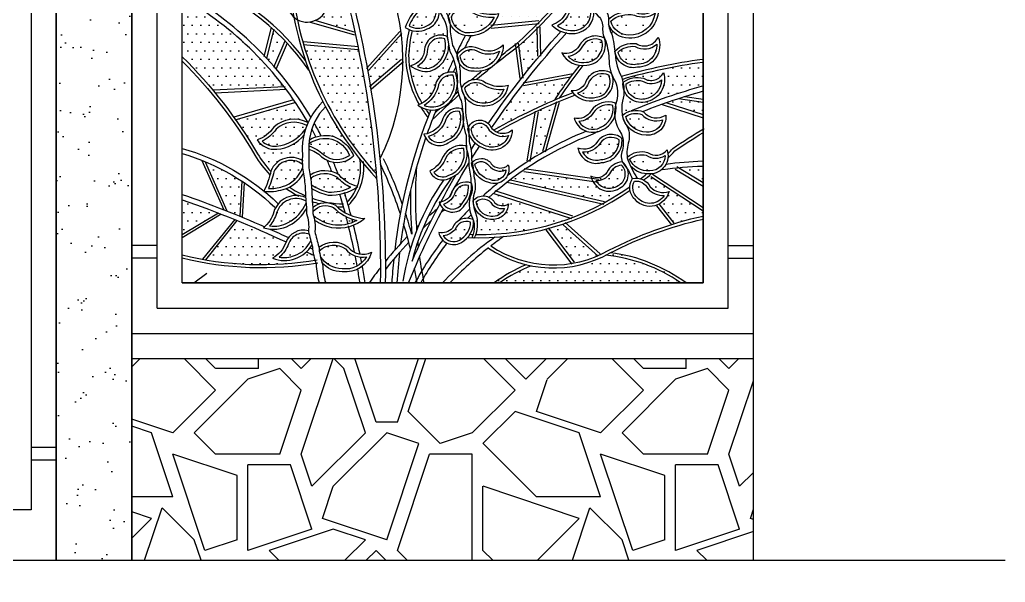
# Model space of a CAD drawing. Extents: x -6708 to 51378, y -17661 to 34250.
# Drawn here: x 31771 to 33726, y -17661 to -16546 of the extents above; entities that cross this region are included whole.
import ezdxf

# ---------------------------------------------------------------- set-up
doc = ezdxf.new("R2010")
doc.units = 0
doc.header["$LTSCALE"] = 5
doc.header["$MEASUREMENT"] = 0
doc.linetypes.add('HIDDEN', pattern=[0.375, 0.25, -0.125])
doc.layers.get('0').update_dxf_attribs({"linetype": 'CONTINUOUS'})
for name, color, linetype in [('0-BCA', 33, 'CONTINUOUS'), ('0-HATCH', 8, 'CONTINUOUS'), ('1', 1, 'CONTINUOUS'), ('4', 1, 'CONTINUOUS'), ('5', 5, 'CONTINUOUS'), ('GRILLES', 1, 'CONTINUOUS'), ('LEAF', 2, 'CONTINUOUS'), ('MET', 2, 'CONTINUOUS')]:
    doc.layers.add(name, color=color, linetype=linetype)
pattern_1 = [(0, (0, -13080.158), (8.4375, 16.875), [0, -16.875])]

msp = doc.modelspace()

# ---------------------------------------------------------------- hatches: boundary and pattern name
at = {"layer": '0-HATCH'}
h = msp.add_hatch(dxfattribs=at)
h.set_pattern_fill('AR-SAND', color=2, scale=50, style=0)
h.set_pattern_definition([(142.5, (59217.37, -13080.16), (3.14967, 96.34119), [0, -76, 0, -85, 0, -81.25]), (172.5, (59217.37, -13080.16), (-88.48884, 141.1073), [0, -41, 0, -68.5, 0, -26.25]), (212.5, (59278.87, -13080.16), (-155.7071, 0.28295), [0, -25, 0, -90, 0, -117.5]), (222.5, (59278.87, -13080.16), (-150.3063, 43.8838), [0, -12.5, 0, -59, 0, -67.5])])
h.paths.add_polyline_path([(31941.4, -17661.2), (31843.4, -17617.6), (31843.4, -15517.6), (31918.4, -15462.1), (31993.4, -15517.6), (31993.4, -17617.6), (31843.4, -17617.6)])
h = msp.add_hatch(dxfattribs=at)
h.set_pattern_fill('GRAVEL', color=256, scale=600, angle=45, style=0)
h.set_pattern_definition([(45, (84.85, -12995.3), (6e-14, 848.528), [180, -420]), (45, (297, -12698.3), (6e-14, 848.528), [150, -450]), (45, (254.56, -12698.3), (6e-14, 848.528), [120, -480]), (45, (21.2, -12719.53), (6e-14, 848.528), [90, -90, 120, -300]), (45, (3e-14, -12698.3), (6e-14, 848.528), [120, -30, 150, -300]), (45, (-275.8, -12804.4), (6e-14, 848.528), [150, -450]), (45, (106.07, -12380.1), (6e-14, 848.528), [150, -450]), (135, (-84.85, -12995.3), (-848.528, 1e-13), [90, -510]), (135, (-339.4, -12613.47), (-848.528, 1e-13), [60, -540]), (135, (84.85, -12995.3), (-848.528, 1e-13), [90, -510]), (135, (-254.56, -12571.04), (-848.528, 1e-13), [30, -570]), (135, (-63.64, -12719.53), (-848.528, 1e-13), [90, -510]), (135, (127.3, -12825.6), (-848.528, 1e-13), [150, -450]), (135, (-127.3, -12486.2), (-848.528, 1e-13), [90, -510]), (135, (84.85, -12613.47), (-848.528, 1e-13), [120, -480]), (135, (106.07, -12592.25), (-848.528, 1e-13), [120, -480]), (135, (339.4, -12740.75), (-848.528, 1e-13), [60, -540]), (135, (339.4, -12613.47), (-848.528, 1e-13), [150, -450]), (90, (7e-15, -12995.3), (-424.264, 424.264), [254.558, -593.97]), (90, (21.2, -12931.67), (-424.264, 424.264), [127.279, -721.249]), (90, (-21.2, -12507.4), (-424.264, 424.264), [169.706, -678.823]), (90, (-42.43, -12486.2), (-424.264, 424.264), [127.279, -721.249]), (180, (-148.5, -12677.1), (-424.264, -424.264), [42.427, -806.102]), (180, (7e-15, -12995.3), (-424.264, -424.264), [84.853, -763.676]), (180, (3e-14, -12740.75), (-424.264, -424.264), [84.853, -763.676]), (180, (6e-14, -12528.6), (-424.264, -424.264), [84.853, -763.676]), (180, (42.43, -12316.5), (-424.264, -424.264), [127.279, -721.249]), (180, (63.64, -12337.7), (-424.264, -424.264), [84.853, -763.676]), (180, (6e-14, -12316.5), (-424.264, -424.264), [84.853, -763.676]), (180, (254.56, -12825.6), (-424.264, -424.264), [127.279, -721.249]), (71.56505, (127.28, -12443.76), (424.264, 424.264), [67.08, -1274.561]), (71.56505, (127.28, -12655.9), (424.264, 424.264), [67.08, -1274.561]), (71.56505, (-148.5, -12677.1), (424.264, 424.264), [134.16, -1207.481]), (71.56505, (-233.35, -12549.83), (424.264, 424.264), [134.16, -1207.481]), (71.56505, (-127.28, -12655.9), (424.264, 424.264), [134.16, -1207.481]), (71.56505, (42.43, -12316.48), (424.264, 424.264), [134.16, -1207.481]), (71.56505, (-148.5, -12931.67), (424.264, 424.264), [201.246, -1140.395]), (71.56505, (-169.7, -12910.45), (424.264, 424.264), [201.246, -1140.395]), (71.56505, (-339.4, -12740.75), (424.264, 424.264), [201.246, -1140.395]), (108.43495, (-106.07, -12549.83), (-424.264, 424.264), [67.08, -1274.561]), (108.43495, (106.07, -12380.12), (-424.264, 424.264), [67.08, -805.001, 134.16, -335.4]), (108.43495, (106.07, -12464.98), (-424.264, 424.264), [134.16, -1207.481]), (108.43495, (-190.92, -12677.1), (-424.264, 424.264), [134.16, -1207.481]), (108.43495, (-212.13, -12698.32), (-424.264, 424.264), [134.16, -1207.481]), (108.43495, (-106.07, -12507.4), (-424.264, 424.264), [201.246, -1140.395]), (161.56505, (-106.07, -12719.53), (-424.264, 424.264), [67.08, -1274.561]), (161.56505, (212.13, -12486.2), (-424.264, 424.264), [67.08, -1274.561]), (161.56505, (254.56, -12698.32), (-424.264, 424.264), [134.16, -1207.481]), (161.56505, (212.13, -12698.32), (-424.264, 424.264), [134.16, -1207.481]), (161.56505, (-42.43, -12358.9), (-424.264, 424.264), [134.16, -1207.481]), (161.56505, (-169.7, -12910.45), (-424.264, 424.264), [134.16, -1207.481]), (161.56505, (212.13, -12868.03), (-424.264, 424.264), [201.246, -1140.395]), (198.43495, (106.07, -12464.98), (-424.264, -424.264), [134.16, -1207.481]), (198.43495, (148.5, -12464.98), (-424.264, -424.264), [134.16, -1207.481]), (198.43495, (42.43, -12995.3), (-424.264, -424.264), [67.08, -1274.561]), (198.43495, (3e-14, -12698.32), (-424.264, -424.264), [67.08, -1274.561]), (198.43495, (-42.43, -12486.2), (-424.264, -424.264), [67.08, -1274.561])])
h.paths.add_polyline_path([(33226.5, -17217.6), (31993.4, -17217.6), (31993.4, -17617.6), (33226.5, -17617.6)])
at = {"layer": 'LEAF'}
h = msp.add_hatch(dxfattribs=at)
h.set_pattern_fill('DOTS', color=2, scale=270, style=0)
h.set_pattern_definition(pattern_1)
edge = h.paths.add_edge_path()
edge.add_arc((32657.6, -16969.9), 24.5, 71.5768, 160.3033)
edge.add_arc((32607.9, -16939.9), 34.4, 275.7529, 320.8708, ccw=False)
edge.add_arc((32631.8, -16961.3), 24.2, 212.2523, 298.1657)
edge.add_arc((32623.5, -16945.6), 41.9, 298.0731, 358.5435)
edge = h.paths.add_edge_path()
edge.add_arc((32690.4, -16920.7), 19.8, 26.1456, 133.9812, ccw=False)
edge.add_arc((32728.4, -16891.3), 29, 225.6729, 278.075)
edge.add_arc((32709, -16910.4), 25.4, 261.6893, 337.9388, ccw=False)
edge.add_arc((32708.8, -16903.4), 32.3, 185.3549, 263.8417, ccw=False)
edge = h.paths.add_edge_path()
edge.add_arc((32686.4, -16845.2), 18.5, 34.7628, 132.7768, ccw=False)
edge.add_arc((32724.3, -16816.7), 29, 218.2828, 292.3511)
edge.add_arc((32712.6, -16841.8), 22.8, 245.8707, 355.6218, ccw=False)
edge.add_arc((32711.9, -16825), 38.6, 189.9909, 257.211, ccw=False)
edge = h.paths.add_edge_path()
edge.add_arc((32656.3, -16897.1), 23.6, 77.867, 156.4098)
edge.add_arc((32599.8, -16877.5), 36.3, 289.1803, 343.7899, ccw=False)
edge.add_arc((32629.6, -16899.6), 21.6, 214.3541, 330.787)
edge.add_arc((32609.8, -16876), 51.5, 318.5729, 362.2749)
edge = h.paths.add_edge_path()
edge.add_arc((32648.2, -16837.2), 36.5, 84.292, 151.3415)
edge.add_arc((32560.2, -16797.5), 60.2, 302.3873, 338.3712, ccw=False)
edge.add_arc((32610.2, -16835.2), 22.1, 216.6058, 298.1262)
edge.add_arc((32606.7, -16810.6), 46.2, 287.5358, 372.1232)
edge = h.paths.add_edge_path()
edge.add_arc((32683.4, -16768.9), 18.2, 31.6944, 158.7938, ccw=False)
edge.add_arc((32729.3, -16741.8), 35.1, 209.9539, 288.287)
edge.add_arc((32708.3, -16764.7), 33.6, 243.2441, 342.116, ccw=False)
edge.add_arc((32706.4, -16756.5), 40.4, 188.1268, 250.9374, ccw=False)
edge = h.paths.add_edge_path()
edge.add_arc((32639.4, -16751.5), 24.5, 80.198, 160.4093)
edge.add_arc((32568.8, -16729.2), 49.6, 284.6699, 343.5005, ccw=False)
edge.add_arc((32603.4, -16762.9), 26.3, 212.9125, 304.51)
edge.add_arc((32600.4, -16742.4), 45.7, 292.9115, 379.2699)
edge = h.paths.add_edge_path()
edge.add_arc((32675.8, -16695.8), 26.1, 50.9417, 146.4228, ccw=False)
edge.add_arc((32723.8, -16617.8), 65.8, 241.3063, 276.7007)
edge.add_arc((32691.4, -16668.4), 42.8, 254.3449, 339.8674, ccw=False)
edge.add_arc((32688.4, -16675.9), 34.8, 189.0064, 255.7128, ccw=False)
edge = h.paths.add_edge_path()
edge.add_arc((32626.8, -16681.3), 25.9, 81.1666, 174.8095)
edge.add_arc((32539.2, -16660.7), 64.5, 302.039, 343.5829, ccw=False)
edge.add_arc((32588.7, -16679.9), 38.7, 246.6656, 293.4272)
edge.add_arc((32584.5, -16670.7), 48.7, 293.6978, 378.0338)
edge = h.paths.add_edge_path()
edge.add_arc((32666.4, -16629.9), 25.2, 63.4248, 148.4833, ccw=False)
edge.add_arc((32701, -16565.8), 47.6, 240.683, 296.8199)
edge.add_arc((32678.1, -16596.1), 46, 262.8804, 344.6489, ccw=False)
edge.add_arc((32670.8, -16615.7), 26, 182.014, 273.4981, ccw=False)
edge = h.paths.add_edge_path()
edge.add_arc((32605.8, -16608.2), 26.3, 71.4014, 171.2686)
edge.add_arc((32540.2, -16603.6), 39.6, 299.7351, 359.1111, ccw=False)
edge.add_arc((32579, -16595.3), 46.8, 245.8155, 275.6657)
edge.add_arc((32567.9, -16596.5), 48.1, 289.1317, 375.8481)
edge = h.paths.add_edge_path()
edge.add_arc((32588, -16568.7), 48.3, 80.7215, 120.5242)
edge.add_arc((32625.9, -16590), 88.6, 134.7962, 158.931)
edge.add_arc((32560.4, -16524.5), 37.8, 242.9832, 296.3684)
edge.add_arc((32566.7, -16529.8), 30.3, 290.0811, 376.8318)
edge = h.paths.add_edge_path()
edge.add_arc((32651.3, -16549.9), 26.1, 43.1749, 157.2066, ccw=False)
edge.add_arc((32706.6, -16460.8), 79.9, 243.0519, 273.8288)
edge.add_arc((32663, -16517.8), 54, 261.6878, 335.0862, ccw=False)
edge.add_arc((32664.1, -16535.2), 37.1, 187.1713, 256.0957, ccw=False)
edge = h.paths.add_edge_path()
edge.add_arc((32631.2, -16475.1), 28.4, 53.8953, 190.5436, ccw=False)
edge.add_arc((32697.7, -16374), 92.7, 237.5778, 260.5634)
edge.add_arc((32615.6, -16394.4), 97.5, 276.0003, 313.2797, ccw=False)
edge.add_arc((32627.4, -16459.9), 31.6, 220.3688, 267.0518, ccw=False)
h = msp.add_hatch(dxfattribs=at)
h.set_pattern_fill('DOTS', color=2, scale=270, style=0)
h.set_pattern_definition(pattern_1)
edge = h.paths.add_edge_path()
edge.add_arc((32969.2, -16865), 31.5, 98.635, 153.9482)
edge.add_arc((32916, -16835.3), 29.5, 266.2272, 327.5952, ccw=False)
edge.add_arc((32940.6, -16848.6), 31.1, 211.3183, 303.733)
edge.add_arc((32947.5, -16851.9), 24.8, 294.6098, 406.9385)
edge = h.paths.add_edge_path()
edge.add_arc((32993.1, -16891.9), 26.4, 26.612, 96.2999, ccw=False)
edge.add_arc((33047.1, -16854.2), 39.9, 220.3642, 273.1283)
edge.add_arc((33021.1, -16876.7), 33.1, 221.7183, 328.332, ccw=False)
edge.add_arc((33014.6, -16878.1), 27.4, 152.8716, 228.627, ccw=False)
edge = h.paths.add_edge_path()
edge.add_arc((32944.1, -16805.7), 26.8, 54.1995, 145.4013)
edge.add_arc((32890.4, -16771.4), 37, 265.6524, 328.9847, ccw=False)
edge.add_arc((32914.8, -16793.1), 31.2, 209.1727, 287.0363)
edge.add_arc((32922.7, -16785.8), 37.2, 272.0389, 362.8121)
edge = h.paths.add_edge_path()
edge.add_arc((32938, -16749), 34.7, 73.8645, 146.2377)
edge.add_arc((32878.3, -16711.5), 35.9, 273.1097, 329.5246, ccw=False)
edge.add_arc((32907.9, -16730.4), 32.4, 211.515, 296.9073)
edge.add_arc((32907.6, -16721.7), 40.5, 291.6434, 368.5381)
edge = h.paths.add_edge_path()
edge.add_arc((32993.6, -16768.6), 37.3, 71.9789, 123.4165, ccw=False)
edge.add_arc((33034.1, -16707.7), 38.5, 221.42, 288.4408)
edge.add_arc((33017.2, -16738.9), 29.6, 263.7253, 349.548, ccw=False)
edge.add_arc((33013.6, -16726.3), 42, 195.5363, 270.5156, ccw=False)
edge = h.paths.add_edge_path()
edge.add_arc((32996.9, -16709), 42.9, 77.426, 122.7486, ccw=False)
edge.add_arc((33023.5, -16639.4), 32.6, 237.9256, 309.0668)
edge.add_arc((33005.3, -16664.5), 38.8, 277.7065, 359.5784, ccw=False)
edge.add_arc((33004.3, -16672.9), 30.6, 179.931, 281.6582, ccw=False)
edge = h.paths.add_edge_path()
edge.add_arc((32926.6, -16682.4), 29.8, 63.6275, 149.3773)
edge.add_arc((32867.9, -16658.3), 34.2, 286.5299, 344.9013, ccw=False)
edge.add_arc((32904.2, -16658.1), 42.4, 231.1532, 283.6189)
edge.add_arc((32910.4, -16667.7), 31.8, 276.8291, 382.2533)
edge = h.paths.add_edge_path()
edge.add_arc((32986.7, -16639.8), 41.5, 82.7355, 133.8052, ccw=False)
edge.add_arc((33010.1, -16567.6), 35.9, 239.6463, 312.9975)
edge.add_arc((32997.1, -16596.3), 37.5, -91.8563, 3.6227, ccw=False)
edge.add_arc((32988.4, -16603.6), 31.1, 191.5359, 283.9449, ccw=False)
edge = h.paths.add_edge_path()
edge.add_arc((32913.2, -16614.7), 31, 65.9868, 151.5726)
edge.add_arc((32854.4, -16582.6), 36, 276.7487, 331.0794, ccw=False)
edge.add_arc((32888.3, -16588.6), 41.9, 225.0754, 279.4395)
edge.add_arc((32891.6, -16594.9), 35.3, 275.7386, 373.9658)
edge = h.paths.add_edge_path()
edge.add_arc((32978.7, -16588.9), 53.8, 77.6054, 131.2856, ccw=False)
edge.add_arc((33007.5, -16497.3), 42.7, 246.2475, 303.898)
edge.add_arc((32981.6, -16525.8), 50.2, 267.4018, 352.0913, ccw=False)
edge.add_arc((32979, -16539), 36.9, 194.8205, 270.5657, ccw=False)
edge = h.paths.add_edge_path()
edge.add_arc((32886.1, -16545.7), 28.6, 54.5066, 157.6015)
edge.add_arc((32812.2, -16511.4), 53, 298.7529, 333.8366, ccw=False)
edge.add_arc((32866.8, -16515.4), 51.5, 235.5697, 276.1997)
edge.add_arc((32868.7, -16531.6), 35.3, 275.9943, 375.0056)
edge = h.paths.add_edge_path()
edge.add_arc((32942.8, -16485.5), 31.8, 73.0577, 163.8271, ccw=False)
edge.add_arc((32967.3, -16399.5), 57.6, 254.6195, 294.4263)
edge.add_arc((32944.4, -16452.5), 46.7, -90.0504, 0.5992, ccw=False)
edge.add_arc((32946.8, -16461.4), 37.9, 203.833, 266.3218, ccw=False)
edge = h.paths.add_edge_path()
edge.add_arc((33004.5, -16849.7), 36.5, 75.1151, 131.9317, ccw=False)
edge.add_arc((33033, -16786.6), 33.7, 235.5625, 302.4143)
edge.add_arc((33020.8, -16815.1), 30.3, -89.7318, 0.1982, ccw=False)
edge.add_arc((33018.5, -16802.3), 43.2, 207.6486, 273.133, ccw=False)
h = msp.add_hatch(dxfattribs=at)
h.set_pattern_fill('DOTS', color=2, scale=270, style=0)
h.set_pattern_definition(pattern_1)
h.paths.add_polyline_path([(32337.6, -16763.3, -0.015951), (32340.5, -16755.2, 0.314344), (32279.6, -16762.6, -0.131146), (32251.9, -16786.5, 0.223388), (32280.5, -16796.3, 0.213147)])
h.paths.add_polyline_path([(32373.8, -16812.8, 0.347577), (32424.9, -16814.6, 0.222597), (32389.9, -16782.2, 0.206856), (32344.6, -16791.2, 0.009459), (32344.3, -16795.8, -0.11711)])
h = msp.add_hatch(dxfattribs=at)
h.set_pattern_fill('DOTS', color=2, scale=270, style=0)
h.set_pattern_definition(pattern_1)
h.paths.add_polyline_path([(32331.8, -16839.4, 0.000117), (32331.8, -16839.2, -0.003517), (32331.6, -16832.2, 0.489687), (32275.2, -16847, -0.048306), (32264.2, -16880.5, 0.074583), (32292.2, -16876.4, 0.23813)])
h.paths.add_polyline_path([(32347.9, -16860.6, -0.004907), (32349.3, -16870.8, -0.000458), (32349.4, -16872.3, 0.101386), (32383.6, -16887.3, 0.129701), (32427.7, -16877.9, -0.109915), (32401.2, -16858.6, 0.323746)])
h.paths.add_polyline_path([(32339.1, -16909.4, 0.01156), (32338.4, -16905.5, 0.000146), (32338.4, -16905, 0.472912), (32280.6, -16928.5, -0.105823), (32266.7, -16954.6, 0.145286), (32303.6, -16948, 0.159444)])
h.paths.add_polyline_path([(32391.2, -16952.5, 0.164545), (32439.7, -16943.5, -0.142619), (32393.5, -16918.1, 0.348834), (32352.7, -16925.7, -0.012315), (32352.4, -16930, -0.014463), (32353.8, -16934.4, 0.111348)])
h.paths.add_polyline_path([(32348.2, -16983.3, -0.00325), (32344.9, -16970.7, 0.420078), (32304.2, -16990.2, -0.122003), (32285.9, -17016.3, 0.14191), (32315.8, -17013.4, 0.223667)])
h.paths.add_polyline_path([(32410.8, -17039.3, 0.31487), (32458.7, -17016, -0.271394), (32417.4, -17000.2, 0.367571), (32365.2, -17004.2, 0.021902), (32367.4, -17015.4, 0.248649)])
at = {"layer": 'MET'}
h = msp.add_hatch(dxfattribs=at)
h.set_pattern_fill('DOTS', color=1, scale=270, style=0)
h.set_pattern_definition(pattern_1)
h.paths.add_polyline_path([(32804.2, -16547.7, 0.015604), (32844.7, -16503.5), (32691.4, -16532, 0.000296), (32690.8, -16533.1, 0.102783), (32720.9, -16533.4, -0.111165), (32708.6, -16556.7)])
h.paths.add_polyline_path([(32811.4, -16371.3, 0.010349), (32784, -16402.4), (32924.5, -16396.3, 0.010066), (32944.8, -16363.3)])
h.paths.add_polyline_path([(32974.3, -16309, 0.031871), (33022.2, -16196.5, 0.053262), (32854.2, -16327.3)])
h = msp.add_hatch(dxfattribs=at)
h.set_pattern_fill('DOTS', color=1, scale=270, style=0)
h.set_pattern_definition(pattern_1)
h.paths.add_polyline_path([(32619.7, -16650.2, -0.001097), (32621.8, -16645.9, -0.005939), (32631.5, -16624.1, 0.044288), (32624.2, -16608.8, -0.003625), (32622, -16596.3, -0.324126), (32584.9, -16647.8, -0.198244), (32546.2, -16636.7, 0.361189), (32573.8, -16603.8, -0.501947), (32619.2, -16578.9, -0.000323), (32619, -16577.7, 0.156949), (32610.7, -16542.1, -0.101274), (32600.8, -16514.1, -0.03088), (32588.5, -16487, 0.039107), (32582.4, -16481, 0.036089), (32563.4, -16520.3, -0.176208), (32600.3, -16515.8, -0.424854), (32579.5, -16563.8, -0.17978), (32549.2, -16566.8, 0.041284), (32542.5, -16616.2, 0.127883), (32568.8, -16711.2, 0.188197), (32595.1, -16677.8, -0.318704)])
h = msp.add_hatch(dxfattribs=at)
h.set_pattern_fill('DOTS', color=1, scale=270, style=0)
h.set_pattern_definition(pattern_1)
h.paths.add_polyline_path([(32473, -16845.1), (32478.2, -16850.7, 0.028069), (32443.1, -16605.3), (32334.3, -16595.6, 0.111187)])
h.paths.add_polyline_path([(32398.4, -16529.7, -0.092086), (32391.3, -16521), (32380, -16517.3, -0.259894), (32362.1, -16544.1, -0.038094), (32356.9, -16547), (32435.8, -16570.2, 0.003299), (32429.4, -16541.7, -0.236624)])
h.paths.add_polyline_path([(32340.3, -16511.2, -0.060634), (32346.3, -16506.1), (32313.2, -16495.3, 0.008253), (32316.3, -16516.5, 0.187076)])
h = msp.add_hatch(dxfattribs=at)
h.set_pattern_fill('DOTS', color=1, scale=270, style=0)
h.set_pattern_definition(pattern_1)
h.paths.add_polyline_path([(32295.3, -16678.4, 0.099038), (32093.4, -16501.5), (32093.4, -16618.9, -0.023587), (32154, -16685.1)])
h.paths.add_polyline_path([(32334.5, -16774.5, -0.201809), (32281.1, -16802.3, -0.279095), (32242.1, -16784, 0.164509), (32275, -16758.6, -0.315427), (32342.9, -16749.6, -0.00052), (32343, -16749.4, 0.017344), (32317.6, -16709.3), (32199.1, -16743.7, -0.021153), (32242.9, -16811.3, 0.054369), (32269.1, -16846.4, 0.001844), (32269.4, -16845.2, -0.461655), (32331.6, -16824.9, -0.007468), (32331.8, -16810.2, -0.058651), (32333.1, -16781.3, -0.012704)])
h = msp.add_hatch(dxfattribs=at)
h.set_pattern_fill('DOTS', color=1, scale=270, style=0)
h.set_pattern_definition(pattern_1)
h.paths.add_polyline_path([(32297.3, -16587.4, 0.016289), (32274.9, -16565.5), (32260.7, -16621.9, -0.007974), (32275.5, -16638.4)])
h.paths.add_polyline_path([(32445.9, -16822.4, -0.047669), (32377.5, -16718, 0.085747), (32355.1, -16750.4, -0.010283), (32368.8, -16775.5, -0.088971), (32391.4, -16776.4, -0.090608), (32412.1, -16787.4, -0.140702), (32433.2, -16815.5, -0.233474), (32393.3, -16828, -0.009509), (32403, -16852.6, -0.012903), (32405.2, -16854.1, 0.152599), (32440.5, -16876, 0.136221)])
h.paths.add_polyline_path([(32439.7, -16878, -0.071251), (32415.4, -16889.3, -0.003893), (32420.9, -16907.4, 0.087448)])
h = msp.add_hatch(dxfattribs=at)
h.set_pattern_fill('DOTS', color=1, scale=270, style=0)
h.set_pattern_definition(pattern_1)
h.paths.add_polyline_path([(32797.8, -16562.7, -0.013011), (32761.2, -16597.2), (32769, -16658.2, -0.007038), (32799, -16621.3)])
h = msp.add_hatch(dxfattribs=at)
h.set_pattern_fill('DOTS', color=1, scale=270, style=0)
h.set_pattern_definition(pattern_1)
h.paths.add_polyline_path([(32520.4, -16630.7, 0.026131), (32518.4, -16584.9), (32461.5, -16648.1, -0.003305), (32466.4, -16677)])
h = msp.add_hatch(dxfattribs=at)
h.set_pattern_fill('DOTS', color=1, scale=270, style=0)
h.set_pattern_definition(pattern_1)
h.paths.add_polyline_path([(33126.5, -16676.9), (33126.5, -16630.2, 0.036796), (32966.4, -16663.8, -0.018323), (32967.8, -16669.6, -0.223258), (33008.6, -16661.5, 0.465813), (33047.8, -16650.3, -0.46848), (33011.5, -16708.8, -0.379018), (32969.5, -16684.4, -0.069145), (32967, -16706.9, 0.115857), (32966.4, -16735, -0.112564), (32983.6, -16726.5, -0.030031)])
h = msp.add_hatch(dxfattribs=at)
h.set_pattern_fill('DOTS', color=1, scale=270, style=0)
h.set_pattern_definition(pattern_1)
h.paths.add_polyline_path([(32767.2, -16676.9, 0.015305), (32706.8, -16760.2, 0.055966), (32711.5, -16764.7, -0.029175), (32831.6, -16705.2, -0.016007), (32863.5, -16659)])
h = msp.add_hatch(dxfattribs=at)
h.set_pattern_fill('DOTS', color=1, scale=270, style=0)
h.set_pattern_definition(pattern_1)
h.paths.add_polyline_path([(32710.5, -16890.4, 0.00422), (32702.2, -16897.7, -0.150316), (32713, -16908.3, 0.331441), (32740.3, -16910.9, -0.451642), (32704.6, -16941.5, -0.237215), (32675.7, -16922.7, 0.001037), (32673.8, -16924.7, -0.168607), (32675.5, -16971.4, 0.093072), (32862.6, -16939.4)])
h.paths.add_polyline_path([(32767.8, -16846, 0.010986), (32744.4, -16863), (32934.1, -16906.5, 0.027093), (32981.2, -16876.8, -0.125067), (32985.9, -16861.2, 0.056122), (32976.7, -16842.2, -0.378279), (32960.8, -16879.7, -0.436418), (32908, -16866.4)])
h.paths.add_polyline_path([(33077.9, -16702.2, 0.005089), (33054.5, -16710.1), (33126.5, -16733.5), (33126.5, -16709.7)])
h = msp.add_hatch(dxfattribs=at)
h.set_pattern_fill('DOTS', color=1, scale=270, style=0)
h.set_pattern_definition(pattern_1)
h.paths.add_polyline_path([(32783.4, -16823.7, -0.010585), (32807.6, -16809.1), (32835.6, -16710, 0.008608), (32799.6, -16726)])
h = msp.add_hatch(dxfattribs=at)
h.set_pattern_fill('DOTS', color=1, scale=270, style=0)
h.set_pattern_definition(pattern_1)
h.paths.add_polyline_path([(32212.3, -16866, 0.046925), (32138.7, -16827.1), (32181.9, -16924.8, -0.003181), (32208.1, -16935.4)])
h.paths.add_polyline_path([(32165, -16928.9, 0.00864), (32093.4, -16902.5), (32093.4, -16971.9)])
h.paths.add_polyline_path([(32298.6, -16988.2, -0.013264), (32299.3, -16986.3, 0.011996), (32202.2, -16943.8), (32139.5, -17021.6, 0.084112), (32356.6, -17022.4, -0.018968), (32354.1, -17012.8, 0.001777), (32340, -17005.8, -0.11308), (32317.9, -17019, -0.19603), (32272.6, -17018.5, 0.170741)])
h = msp.add_hatch(dxfattribs=at)
h.set_pattern_fill('DOTS', color=1, scale=270, style=0)
h.set_pattern_definition(pattern_1)
h.paths.add_polyline_path([(33077.5, -16839.6), (33126.5, -16869.3), (33126.5, -16836.3, 0.017976)])
h.paths.add_polyline_path([(33019.5, -16854.8, -0.006614), (33008.8, -16863.6, -0.144518), (33021.7, -16876.7, 0.311183), (33059.1, -16885.9, -0.21329), (33039.6, -16911.1), (33070, -16949.8, -0.018358), (33126.5, -16934.8), (33126.5, -16925.4)])
h.paths.add_polyline_path([(32847.8, -16951, -0.014857), (32817.9, -16960), (32871.8, -17027.7, 0.053776), (32917.4, -17013.7)])
h = msp.add_hatch(dxfattribs=at)
h.set_pattern_fill('DOTS', color=1, scale=270, style=0)
h.set_pattern_definition(pattern_1)
h.paths.add_polyline_path([(33092.8, -17067.6, 0.127841), (32942.9, -17007.6, 0.000245), (32942.3, -17008, -0.191306), (32775.3, -17031.3, 0.056926), (32712.2, -17067.6)])

# ---------------------------------------------------------------- linework, layer by layer
at = {"color": 3}
for p, q in [((32043.4, -16993.2, 0), (31993.4, -16993.2, 0)), ((33176.5, -16993.2, 0), (33226.5, -16993.2, 0)), ((32043.4, -17018.2, 0), (31993.4, -17018.2, 0)), ((33176.5, -17018.2, 0), (33226.5, -17018.2, 0)), ((31793.4, -17393.2, 0), (31843.4, -17393.2, 0)), ((31793.4, -17418.2, 0), (31843.4, -17418.2, 0))]:
    msp.add_line(p, q, dxfattribs=at)
at = {"layer": '0-BCA', "color": 5}
for p, q in [((33226.5, -17617.6), (33226.5, -13791.3)), ((31993.4, -17167.6), (33226.5, -17167.6)), ((26053.9, -17617.6), (33226.5, -17617.6))]:
    msp.add_line(p, q, dxfattribs=at)
at = {"layer": '0-BCA', "color": 3}
for p, q in [((31793.4, -15517.6, 0), (31793.4, -17517.6, 0)), ((32043.4, -17117.6, 0), (32043.4, -15517.6, 0)), ((33176.5, -17117.6), (33176.5, -15517.6)), ((31793.4, -15567.6, 0), (31793.4, -17467.6, 0)), ((32093.4, -17067.6), (32093.4, -15567.6, 0)), ((33126.5, -17067.6), (33126.5, -15567.6)), ((33126.5, -16546.6), (33126.5, -16988.3)), ((33126.5, -17019.9), (33126.5, -17067.6)), ((33126.5, -17067.6), (32093.4, -17067.6)), ((32093.4, -17067.6), (33126.5, -17067.6)), ((32043.4, -17117.6), (33176.5, -17117.6)), ((31993.4, -17217.6), (33226.5, -17217.6)), ((31793.4, -17517.6), (31383.7, -17517.6))]:
    msp.add_line(p, q, dxfattribs=at)
at = {"layer": '0-BCA'}
for p, q in [((31843.4, -15517.6, 0), (31843.4, -17617.6, 0)), ((31993.4, -17617.6, 0), (31993.4, -15517.6, 0))]:
    msp.add_line(p, q, dxfattribs=at)
at = {"layer": '0-BCA', "elevation": 0}
msp.add_lwpolyline([(31843.4, -17617.6), (31843.4, -15517.6), (31918.4, -15462.1), (31993.4, -15517.6), (31993.4, -17617.6)], dxfattribs=at)
at = {"layer": '1'}
for p, q in [((32435.7, -16576.4, 0), (32346.1, -16550.1, 0)), ((32437.4, -16570.7, 0), (32356.9, -16547, 0)), ((32800.7, -16548, 0), (32705.3, -16557, 0)), ((32801.3, -16554, 0), (32705.9, -16563, 0)), ((32269.9, -16561, 0), (32255.3, -16618.6, 0)), ((32275.3, -16564, 0), (32260.7, -16621.9, 0)), ((32458.6, -16642.4, 0), (32524.8, -16569, 0)), ((32463, -16646.4, 0), (32529.2, -16573, 0)), ((32798.9, -16617.8, 0), (32797.7, -16559.8, 0)), ((32804.9, -16617.7, 0), (32803.7, -16559.7, 0)), ((32274.9, -16639.7, 0), (32297.3, -16587.4, 0)), ((32279.9, -16643.4, 0), (32302.3, -16591.1, 0)), ((32442.3, -16605.2, 0), (32333.1, -16595.5, 0)), ((32442.8, -16599.2, 0), (32333.7, -16589.5, 0)), ((32763.5, -16661.9, 0), (32754.6, -16592.8, 0)), ((32769.4, -16661.2, 0), (32760.6, -16592, 0)), ((32465.1, -16678.2, 0), (32528.4, -16623.8, 0)), ((32469, -16682.8, 0), (32532.3, -16628.3, 0)), ((32297.4, -16678.3, 0), (32154, -16685.1, 0)), ((32299.7, -16684.2, 0), (32158.8, -16690.9, 0)), ((32196.4, -16738.2, 0), (32315, -16703.8, 0)), ((32198.1, -16744, 0), (32316.7, -16709.5, 0)), ((32808.5, -16806.1, 0), (32836.3, -16707.7, 0)), ((32814.2, -16807.8, 0), (32842, -16709.3, 0)), ((32793.4, -16727, 0), (32777.1, -16825.4, 0)), ((32799.3, -16728, 0), (32783, -16826.4, 0)), ((32132, -16824.4), (32175.8, -16922.4)), ((32138.7, -16827.1), (32181.9, -16924.8)), ((32771.1, -16846.5, 0), (32918.8, -16868, 0)), ((32771.9, -16840.5, 0), (32919.6, -16862, 0)), ((32208.1, -16935.4, 0), (32212.3, -16866, 0)), ((32213, -16937.4), (32217.1, -16869.2, 0)), ((32866.2, -16940.6, 0), (32712.2, -16890.9, 0)), ((32868, -16934.9, 0), (32714.1, -16885.2, 0)), ((33069.3, -16948.9, 0), (33039.2, -16910.6, 0)), ((32165, -16928.9, 0), (32093.4, -16971.9, 0)), ((33064.5, -16952.6, 0), (33034.5, -16914.3, 0)), ((32170.9, -16931.2, 0), (32093.4, -16977.8, 0)), ((32197.4, -16941.8), (32133.7, -17020.7, 0)), ((32202, -16943.9, 0), (32139.2, -17022, 0)), ((32853.1, -16947.6, 0), (32922.4, -17010.1, 0)), ((32814.7, -16962, 0), (32866.1, -17030.2, 0)), ((32819.5, -16958.4, 0), (32870.9, -17026.6, 0)), ((32849.1, -16952.1, 0), (32918.4, -17014.6, 0))]:
    msp.add_line(p, q, dxfattribs=at)
at = {"layer": '1', "color": 1}
for p, q in [((32769.4, -16670.4, 0), (32868.8, -16651.9, 0)), ((32770.5, -16676.3, 0), (32863.5, -16659, 0)), ((33045.2, -16713.4, 0), (33126.5, -16739.8, 0)), ((33054.5, -16710.1, 0), (33126.5, -16733.5, 0)), ((33126.5, -16709.7, 0), (33077.9, -16702.2, 0)), ((33126.5, -16703.7, 0), (33090.4, -16698.2, 0)), ((33126.5, -16918.3, 0), (33026.4, -16852.2, 0)), ((33126.5, -16876.3, 0), (33071, -16842.7, 0)), ((33126.5, -16869.3, 0), (33074.2, -16837.6, 0)), ((32738.2, -16867.7, 0), (32929.4, -16911.6, 0)), ((32744.4, -16863, 0), (32930.8, -16905.8, 0)), ((33126.5, -16925.4, 0), (33023.1, -16857.2, 0))]:
    msp.add_line(p, q, dxfattribs=at)
at = {"layer": '1', "color": 1, "elevation": 0}
msp.add_lwpolyline([(32093.4, -15567.6), (33126.5, -15567.6), (33126.5, -17067.6), (32093.4, -17067.6)], close=True, dxfattribs=at)
for points in [[(32093.4, -15998.6, -0.179286), (32303.7, -16460.6, 0.165243), (32468.5, -16849.1)], [(32107.3, -16004.3, -0.174426), (32309.7, -16460.2, 0.165242), (32473, -16845.1)], [(32107.3, -16004.3, -0.1994), (32411.2, -16468.6, -0.068629), (32486.2, -17067.6)], [(32677.4, -16663.7, -0.016374), (32761.2, -16597.3, 0.13015), (33032.8, -16183.9)], [(32725.8, -16616.6, -0.006045), (32757.4, -16592.6, 0.127504), (33024, -16191.2, 0.127504)], [(32387.3, -16348.6, -0.039082), (32420.9, -16466.3, -0.068594), (32496.2, -17067.7)], [(32491.9, -16437.1, -0.009761), (32500, -16464, -0.208179), (32485.6, -16821.7)], [(32509.1, -16471.2, -0.168907), (32551.6, -16457.4, -0.249457), (32594.1, -16474.9, 0.03088), (32606.4, -16501.9, 0.100136), (32616.2, -16529.6, -0.158377), (32624.6, -16565.6, 0.008948), (32629.8, -16596.7, -0.100671), (32642.4, -16632.6, -0.062282), (32644.6, -16661.9, 0.120989), (32652, -16693.9, -0.052555), (32655.3, -16718.3, 0.089477), (32661.9, -16762.1, 0.022272), (32663.1, -16790.4, -0.097925), (32667.3, -16823.6, -0.050393), (32671.7, -16855.6, -0.112896), (32673.8, -16885.6, 0.1518), (32672.8, -16922.3, -0.192061), (32674.3, -16975.1, -16.256874)], [(32890.3, -16458.5, -0.186863), (32910.9, -16484.5, 0.1907), (32930.1, -16524.3, -0.252134), (32938.8, -16548.3, 0.139232), (32945.5, -16573.9, -0.045981), (32952.1, -16613.4, 0.111), (32965.3, -16660.3, -0.144561), (32967, -16706.9, 0.22353), (32976.7, -16758.3, -0.165363), (32978.1, -16790.3, 0.118044), (32977, -16823.7, 0.037668), (32995.5, -16859.6, 0.037668)], [(32513.1, -16482.6, -0.14309), (32554, -16468.6, -0.184664), (32588.5, -16487, 0.03088), (32600.8, -16514.1, 0.100136), (32610.6, -16541.8, -0.158377), (32619, -16577.7, 0.008948), (32624.2, -16608.8, -0.100671), (32636.8, -16644.8, -0.062282), (32639, -16674, 0.120989), (32646.4, -16706, -0.052555), (32649.7, -16730.5, 0.089477), (32656.3, -16774.2, 0.022272), (32657.5, -16802.5, -0.097925), (32661.7, -16835.7, -0.050393), (32666.1, -16867.7, -0.209993), (32665.8, -16893.5, 0.197948), (32667.2, -16934.4, -0.229576), (32668.6, -16976, -16.256874)], [(32878.5, -16472.4, -0.378866), (32899.1, -16498.5, 0.1907), (32918.4, -16538.2, -0.252134), (32927.1, -16562.2, 0.139232), (32933.8, -16587.9, -0.045981), (32940.3, -16627.3, 0.140758), (32952.7, -16668.5, -0.155026), (32955.4, -16705.5, 0.256829), (32965, -16772.3, -0.165363), (32966.4, -16804.2, 0.232015), (32967.8, -16830.2, -0.096099), (32985.9, -16861.2, -0.096099)], [(32378.5, -16504.2, 0.332028), (32340.3, -16511.2, -0.311183), (32301.8, -16510.6, 0.601436), (32362.1, -16544.1, 0.370087), (32378.5, -16504.2, 1.078008)], [(32343, -16749.4, 0.130713), (32093.4, -16501.5)], [(32902.9, -16515.5, 0.446759), (32854.3, -16532.3, -0.203971), (32826.3, -16556.2, 0.225979), (32873, -16572.6, 0.405502), (32909.8, -16528.5, 0.405502)], [(32939.1, -16544.2, -0.242831), (32992.2, -16530.7, 0.358992), (33037.3, -16518.7, -0.464995), (32979.2, -16582, -0.308457), (32939.1, -16555, -0.308457)], [(32543.5, -16564.9, 0.04199), (32536.5, -16616.1, 0.127799), (32563.4, -16713.9)], [(32549.2, -16566.8, 0.041284), (32542.5, -16616.2, 0.127883), (32568.8, -16711.2)], [(32654.6, -16577.2, 0.009651), (32637.2, -16612, 0.009651)], [(32665.6, -16577.7, 0.006661), (32653.5, -16601.4, 0.006661)], [(32700.5, -16751.7, -0.03452), (32844.8, -16568.5)], [(32706.8, -16760.2, -0.035921), (32856.2, -16570.9)], [(32093.4, -16618.9, -0.064232), (32242.9, -16811.3, 0.054369), (32269.1, -16846.4, 0.054369)], [(32093.4, -16627.4, -0.062647), (32237.7, -16814.3, 0.059051), (32267.4, -16853.3, 0.059051)], [(32631.5, -16624.1, 0.005939), (32621.8, -16645.9, 0.001097), (32619.7, -16650.2)], [(32703.2, -16634.6, -0.001399), (32710.3, -16628.8)], [(32635.8, -16638.9, 0.00294), (32631.1, -16649.6)], [(32666.7, -16665, -0.004235), (32687.9, -16647.1)], [(33127.3, -16676.9, 0.031562), (32983.6, -16726.5)], [(32589.3, -16744.2, -0.011043), (32641.9, -16694.8)], [(32634.2, -16693.6, -0.001243), (32640.3, -16688.2, -0.001243)], [(32647.3, -16681.9, -0.000136), (32648, -16681.3, -0.000136)], [(32649.4, -16688, -0.00001), (32649.4, -16688, -0.00001)], [(33126.7, -16687.4, 0.02634), (33007.4, -16727.6)], [(32372.2, -16707.8, 0.157299), (32333.1, -16781.3, 0.058651), (32331.8, -16810.2, 0.014697), (32331.8, -16839.2, -0.015354), (32336.6, -16870.8, -0.010415), (32338.4, -16905.5, -0.071318), (32339.7, -16930, -0.112487), (32343.7, -16965.5, 0.007782), (32351.6, -16995.8, 0.067424), (32359.1, -17030, 0.073523), (32365.2, -17067.6)], [(32377.5, -16718, 0.156748), (32345.8, -16781.3, 0.058651), (32344.5, -16810.2, 0.014697), (32344.5, -16839.2, -0.015354), (32349.3, -16870.8, -0.010415), (32351.1, -16905.5, -0.071318), (32352.4, -16930, -0.112487), (32356.4, -16965.5, 0.007782), (32364.3, -16995.8, 0.067424), (32371.8, -17030, 0.073523), (32377.9, -17067.6)], [(32586.4, -16724.5, 0.066433), (32514.9, -17002.7, 0.066433)], [(32566.1, -16718.4, 0.031268), (32580.6, -16739.1, 0.031268)], [(32576, -16722.7, 0.015546), (32583.1, -16732.6, 0.015546)], [(32597.5, -16723.7, 0.011897), (32579.2, -16771.5, 0.011897)], [(32594.7, -16730.6, -0.001895), (32603.6, -16722)], [(32342.3, -16749.4, 0.312643), (32275, -16758.6, -0.164509), (32242.1, -16784, 0.279095), (32281.1, -16802.3, 0.205451), (32335.2, -16773.7, 2.951473)], [(32340.4, -16755.1, 0.313479), (32279.6, -16762.6, -0.131146), (32251.9, -16786.5, 0.223388), (32280.5, -16796.3, 0.216081), (32337.4, -16763.2, 0.20574)], [(32368.8, -16775.5, 0.010283), (32355.1, -16750.4, 0.010283)], [(32358.7, -16777.7, 0.006383), (32350.4, -16762.3, 0.006383)], [(32917.9, -16767.5, 0.002359), (32907.8, -16772.6, 0.092106), (32702.2, -16897.7, 0.092106)], [(32895.3, -16766.7, 0.067671), (32738.2, -16855.1, 0.067671)], [(33056.7, -16820.3, 0.009677), (33070.5, -16805.5, -0.017774), (33126.1, -16769.9, -0.017774)], [(33056.9, -16811.4, 0.006895), (33066.5, -16801, -0.019765), (33128.8, -16761.3, -0.019765)], [(32344.7, -16791.1, -0.206182), (32389.9, -16782.2, -0.222597), (32424.9, -16814.6, -0.089432)], [(32345.5, -16783.5, -0.187596), (32391.4, -16776.4, -0.090608), (32412.1, -16787.4, 2.189733)], [(32412.1, -16787.4, -0.140702), (32433.2, -16815.5, -0.140702)], [(32576.2, -16780.2, 0.050134), (32526.6, -16989.6, 0.050134)], [(32666.4, -16803.8, -0.002318), (32674.8, -16790.6, -0.002318)], [(32344.2, -16802.1, -0.111431), (32369.8, -16817.2, 0.385382), (32433.2, -16815.5, 0.385382)], [(32344.5, -16795.9, -0.116422), (32373.8, -16812.8, 0.347577), (32424.9, -16814.6, 0.347577)], [(32658.6, -16816.4, -0.000498), (32660.3, -16813.5, -0.000498)], [(32667.4, -16821.1, -0.004305), (32682.8, -16796.6, -0.004305)], [(32976.1, -16818, -0.260156), (33016.5, -16808.9, 0.410248), (33055.1, -16803.3, -0.512348), (33021.1, -16851.4, -0.222218), (32982.5, -16835.8, -0.452913)], [(32980.1, -16822.5, -0.253116), (33013.9, -16814.4, 0.30026), (33051.1, -16815, -0.413856), (33020.9, -16845.4, -0.293768), (32980.3, -16822.3, -0.293768)], [(32333.1, -16825.9, 0.474677), (32269.4, -16845.2, -0.061522), (32255, -16886, 0.097386), (32293.9, -16882.1, 0.196314), (32333.1, -16851, 2.951473)], [(32331.6, -16832.2, 0.489687), (32275.2, -16847, -0.048306), (32264.2, -16880.5, 0.074583), (32292.2, -16876.4, 0.23813), (32331.8, -16839.4, 0.196463)], [(32390.1, -16846.9, 0.00894), (32380.8, -16824.3, 0.00894)], [(32403, -16852.6, 0.009509), (32393.3, -16828, 0.009509)], [(32422.8, -16914.1, 0.222034), (32453.1, -16826.8, 1.559764)], [(32440.5, -16876, 0.136221), (32445.9, -16822.4)], [(32623.9, -16895.9, -0.011299), (32661.9, -16830.1)], [(32349.9, -16879.8, 0.090465), (32382.8, -16893.2, 0.167574), (32442, -16876.4, -0.158491), (32405.2, -16854.1, 0.31014), (32347, -16853.9, 0.321507)], [(32349.4, -16872.3, 0.101386), (32383.6, -16887.3, 0.129701), (32427.7, -16877.9, -0.109915), (32401.2, -16858.6, 0.323746), (32347.9, -16860.6, 0.305746)], [(33002.6, -16860.9, 0.007346), (33014.3, -16851.3)], [(33008.8, -16863.6, 0.009249), (33023.7, -16851.2)], [(32549.5, -17024.3, -0.028347), (32636.3, -16853.6)], [(32719.5, -16869.8, 0.014382), (32690.4, -16894.9, 0.014382)], [(32986.6, -16860.1, -0.332028), (33021.7, -16876.7, 0.311183), (33059.1, -16885.9, -0.601436), (32992.2, -16902.9, -0.370087), (32986.6, -16860.1, -1.078008)], [(32990.2, -16865.6, -0.313802), (33016.7, -16880, 0.234383), (33049.3, -16894, -0.501929), (32996.5, -16898.7, -0.343134), (32990.2, -16865.6, -0.343134)], [(32299.3, -16880.3, 0.035559), (32324.8, -16895.3, 0.035559)], [(32305.7, -16877.4, 0.045318), (32338, -16894.7, 0.045318)], [(32416.3, -16928.1, 0.007854), (32405.7, -16891.7, 0.007854)], [(32428.2, -16933.7, 0.009672), (32415.2, -16888.5, 0.009672)], [(32420.7, -16907.6, 0.088172), (32439.7, -16878)], [(32659.1, -16977.6, 0.163819), (32981.7, -16883.8)], [(32675.5, -16971.4, 0.159494), (32981.2, -16876.8)], [(32338.1, -16898.2, 0.450681), (32274.9, -16926.8, -0.148254), (32254.6, -16958.3, 0.187658), (32306.4, -16953.3, 0.132224), (32340, -16920.5, 0.497796)], [(32338.4, -16905, 0.472912), (32280.6, -16928.5, -0.105823), (32266.7, -16954.6, 0.145286), (32303.6, -16948, 0.159444), (32339.1, -16909.4, 0.12411)], [(32350.9, -16899.7, 0.078817), (32413.3, -16910.8)], [(32351.2, -16906.1, 0.017636), (32365.3, -16910.3, 0.017636)], [(32352.6, -16917.4, -0.311484), (32397.1, -16913.3, 0.188383), (32455.8, -16939.6, -0.215235), (32390.1, -16958.4, -0.094051), (32355.8, -16943.4)], [(32352.7, -16925.7, -0.348834), (32393.5, -16918.1, 0.142619), (32439.7, -16943.5, -0.164545), (32391.2, -16952.5, -0.111348), (32353.8, -16934.4, -0.105573)], [(32400.1, -16916.2, 0.015696), (32413.2, -16916.8)], [(32542, -17067.6, -0.024257), (32610.9, -16919.9, -0.024257)], [(32663.2, -16921.2, 0.011364), (32642.4, -16943.5)], [(32671.6, -16912.7, 0.000338), (32671, -16913.3)], [(32675.7, -16922.7, 0.001037), (32673.8, -16924.7)], [(32422.3, -16950.6, 0.00313), (32418.5, -16936, 0.00313)], [(32431.8, -16947.4, 0.001393), (32430.1, -16940.8, 0.001393)], [(32666.3, -16932.4, 0.00371), (32659.6, -16939.5)], [(32701.1, -16998.4, 0.285875), (32942.3, -17008, -0.062252), (33126.6, -16940.9, -0.062252)], [(32705.6, -16994.2, 0.284288), (32939.4, -17002.7, -0.06271), (33126.6, -16934.8, -0.06271)], [(32343.8, -16964, 0.393332), (32298.6, -16988.2, -0.170741), (32272.6, -17018.5, 0.19603), (32317.9, -17019, 0.189489), (32350.6, -16992.2, 0.189489)], [(32345.6, -16970.9, 0.426444), (32304.2, -16990.2, -0.122003), (32285.9, -17016.3, 0.14191), (32315.8, -17013.4, 0.223667), (32348.2, -16983.3, 0.195523)], [(32435.1, -17006.8, 0.011142), (32423.2, -16954.4, 0.011142)], [(32446, -17010.2, 0.012097), (32433.1, -16952.8, 0.012097)], [(32364.4, -16996.9, -0.345455), (32421.6, -16995.9, 0.363771), (32468.9, -17006.3, -0.384388), (32410.4, -17045.3, -0.235997), (32370.6, -17026.6)], [(32610.2, -16982.4, 0.038021), (32554.9, -17067.6)], [(32618.3, -16988.3, 0.035818), (32566.6, -17067.1)], [(32664, -16971.1, 0.00309), (32670.4, -16971.3, 0.00309)], [(32365.2, -17004.2, -0.367571), (32417.4, -17000.2, 0.271394), (32458.7, -17016, -0.31487), (32410.8, -17039.3, -0.248649), (32367.4, -17015.4, -0.283444)], [(32524.5, -17006.9, 0.014161), (32519.2, -17067.6)], [(32440.4, -17034.1, 0.00426), (32436.6, -17013.9)], [(32449.4, -17027.7, 0.002372), (32447.2, -17016.4)], [(32513, -17020.3, 0.010932), (32509.1, -17067.6)], [(32446.1, -17068.8, 0.005971), (32441.5, -17040.3, 0.005971)], [(32456, -17067.3, 0.006823), (32450.6, -17034.5, 0.006823)]]:
    msp.add_lwpolyline(points, format="xyb", dxfattribs=at)
for points in [[(32600.3, -16515.8, 0.196169), (32559.8, -16522.3, 0.121333), (32535.9, -16560.8, 0.267544), (32579.5, -16563.8, 0.424854)], [(32595.8, -16521, 0.175439), (32563.5, -16527.1, 0.105699), (32543.2, -16558.1, 0.237244), (32577.2, -16558.3, 0.397699)], [(32621.1, -16539, -0.548134), (32673.9, -16527.2, 0.16447), (32720.9, -16533.4, -0.381849), (32654, -16577.1, -0.322068)], [(32902.7, -16522.4, 0.482854), (32859.7, -16534.8, -0.154289), (32837.7, -16557.9, 0.179163), (32872.4, -16566.6, 0.461066)], [(32627.2, -16539.8, -0.543135), (32670.3, -16532.1, 0.135102), (32711.9, -16540.6, -0.331679), (32655.2, -16571.2, -0.310147)], [(32943.3, -16548.5, -0.238603), (32990.3, -16536.4, 0.256991), (33031.3, -16532.7, -0.38732), (32979.3, -16576, -0.343085)], [(32619, -16578.8, 0.500179), (32573.8, -16603.8, -0.361189), (32546.2, -16636.7, 0.198244), (32584.9, -16647.8, 0.417673)], [(32930.9, -16582.2, 0.414303), (32880.7, -16597.1, -0.350219), (32846.1, -16611.3, 0.319457), (32896, -16635.9, 0.476626)], [(32614.1, -16583.3, 0.465603), (32579.8, -16604.2, -0.265033), (32559.8, -16638, 0.130987), (32583.6, -16641.9, 0.397526)], [(32638.8, -16615.1, -0.407265), (32680.5, -16602, 0.334187), (32730.1, -16595.5, -0.451391), (32672.2, -16647.7, -0.43311)], [(32925.9, -16586.4, 0.391824), (32885.9, -16600, -0.241606), (32858.7, -16618.3, 0.24176), (32895.2, -16630, 0.456924)], [(32951.6, -16607.8, -0.251803), (32994, -16592.9, 0.458485), (33037.4, -16579.8, -0.537347), (32996.5, -16639.8, -0.446147)], [(32958, -16609.8, -0.226597), (32991.9, -16598.6, 0.33145), (33034.6, -16593.9, -0.442508), (32995.9, -16633.8, -0.426582)], [(32644.8, -16616.7, -0.389173), (32677.6, -16607.3, 0.249963), (32722.4, -16608.2, -0.372734), (32672.4, -16641.7, -0.421821)], [(32635.3, -16650.5, 0.461543), (32595.1, -16677.8, -0.22665), (32561, -16715, 0.275832), (32606.5, -16720.9, 0.404152)], [(32630.8, -16655.7, 0.432961), (32601, -16678.9, -0.183281), (32573.4, -16715.4, 0.206915), (32604.1, -16715.4, 0.385547)], [(32944.4, -16651.4, 0.418208), (32895.3, -16664.9, -0.375782), (32864.9, -16686.4, 0.303142), (32915.2, -16705.2, 0.511006)], [(32939.8, -16655.7, 0.39265), (32900.9, -16667.2, -0.260347), (32877.6, -16691.1, 0.23301), (32914.2, -16699.3, 0.495449)], [(32967.8, -16669.6, -0.223258), (33008.6, -16661.5, 0.465813), (33047.8, -16650.3, -0.46848), (33011.5, -16708.8, -0.501171)], [(32647.8, -16680, -0.458959), (32695.5, -16670.5, 0.192137), (32739.6, -16675.5, -0.451828), (32678.3, -16715.4, -0.314399)], [(32654, -16681.4, -0.442519), (32692.2, -16675.5, 0.155677), (32731.5, -16683.2, -0.391506), (32679.8, -16709.6, -0.299569)], [(32973.7, -16672.9, -0.200376), (33006.2, -16667.1, 0.320781), (33044.1, -16664.8, -0.373248), (33010.5, -16702.9, -0.475515)], [(32952.9, -16711.1, 0.353852), (32904.1, -16726.6, -0.336315), (32870.8, -16740.5, 0.473401), (32925, -16764.8, 0.369671)], [(32947.7, -16715.7, 0.326721), (32909.2, -16729.7, -0.251251), (32880.2, -16747.4, 0.39085), (32922.6, -16759.3, 0.3487)], [(32648.1, -16722.2, 0.399739), (32610.6, -16741.4, -0.308794), (32572.6, -16772.6, 0.497927), (32621.1, -16789.8, 0.411249)], [(32643.6, -16727.3, 0.365015), (32616.3, -16743.3, -0.262488), (32581.3, -16777.1, 0.422404), (32618.2, -16784.5, 0.395718)], [(32966.4, -16735, -0.265182), (33008.7, -16728.1, 0.39236), (33052.5, -16734.5, -0.481), (33013.7, -16774.3, -0.361947)], [(32973.1, -16737.5, -0.228285), (33005.2, -16733.2, 0.301065), (33046.3, -16744.3, -0.393018), (33014, -16768.3, -0.339354)], [(32660.2, -16761.6, -0.644225), (32704.1, -16756.2, 0.466611), (32747.9, -16764.1, -0.560733), (32690.8, -16800.3, -0.28756)], [(32666.4, -16762.3, -0.619419), (32698.9, -16759.3, 0.355755), (32740.3, -16775.1, -0.460328), (32693.2, -16794.7, -0.281137)], [(32965.6, -16780.9, 0.448313), (32917, -16787.3, -0.375465), (32878.2, -16800, 0.441065), (32925, -16829, 0.431955)], [(32959.8, -16784, 0.420371), (32922.1, -16790.5, -0.283595), (32887.6, -16808.4, 0.353449), (32924, -16823, 0.418172)], [(32656.7, -16795.5, 0.33136), (32610.7, -16817.1, -0.186911), (32584.3, -16846, 0.435587), (32622.9, -16860.2, 0.407127)], [(32651.9, -16800.8, 0.301201), (32616.2, -16819.7, -0.158313), (32592.5, -16848.3, 0.371501), (32620.6, -16854.6, 0.386808)], [(32667.5, -16829.6, -0.494509), (32706.4, -16831.1, 0.439154), (32740.2, -16833.4, -0.636382), (32701.4, -16868.3, -0.317352)], [(32673.9, -16831.7, -0.4558), (32701.6, -16834.7, 0.334927), (32735.4, -16843.5, -0.519187), (32703.3, -16862.6, -0.302013)], [(32966.4, -16827.6, 0.263581), (32935.7, -16848.2, -0.398737), (32904.2, -16855.7, 0.531899), (32960.8, -16879.7, 0.558843)], [(32964.5, -16833.8, 0.246148), (32940.9, -16851.1, -0.274357), (32914, -16864.8, 0.426612), (32957.8, -16874.5, 0.53355)], [(32666.9, -16869.4, 0.40531), (32629, -16885.6, -0.306295), (32603.2, -16907.6, 0.652669), (32653.3, -16913.6, 0.209826)], [(32661.3, -16874, 0.356786), (32634.6, -16887.6, -0.242894), (32611.7, -16911.7, 0.556781), (32648.4, -16910.1, 0.193031)], [(32670.5, -16904.3, -0.529954), (32713, -16908.3, 0.331441), (32740.3, -16910.9, -0.451642), (32704.6, -16941.5, -0.376142)], [(32676.6, -16906.5, -0.508622), (32708.2, -16912, 0.232717), (32732.5, -16919.9, -0.345546), (32705.3, -16935.5, -0.356511)], [(32671.3, -16942.6, 0.438946), (32629.3, -16958.6, -0.269356), (32602.3, -16967.8, 0.496727), (32646, -16987.9, 0.293647)], [(32665.4, -16946.7, 0.407719), (32634.6, -16961.6, -0.199447), (32611.3, -16974.2, 0.393474), (32643.2, -16982.6, 0.270151)]]:
    msp.add_lwpolyline(points, format="xyb", close=True, dxfattribs=at)
at = {"layer": '1', "color": 1}
for points in [[(32093.4, -16800.7, -0.122754), (32283.9, -16910.4)], [(32093.4, -16811.1, -0.121121), (32276.9, -16917.6)], [(32093.4, -16891.9, -0.019811), (32257, -16956.2)], [(32093.4, -16902.5, -0.025172), (32299.3, -16986.3)], [(32267.3, -16960.7, -0.004578), (32304.3, -16977.6)], [(32340, -17005.8, -0.001777), (32354.1, -17012.8)], [(32346.9, -16998, -0.000653), (32352.1, -17000.6)], [(32347.2, -16997.5, -0.000692), (32347.9, -16998.5)], [(32093.4, -17011.9, 0.104198), (32361.1, -17021.6)], [(32093.4, -17018, 0.103623), (32362.2, -17027.5)]]:
    msp.add_lwpolyline(points, format="xyb", dxfattribs=at)
at = {"layer": '1', "color": 1, "elevation": 0}
for points in [[(32468.5, -16849.1), (32479.1, -16861)], [(32473, -16845.1), (32478.2, -16850.7)]]:
    msp.add_lwpolyline(points, dxfattribs=at)
at = {"layer": '1', "color": 1}
for centre, radius, start, end in [((31954.5, -16913.7, 0), 479.1, 36.8858, 73.1536), ((31950.2, -16919.9, 0), 480.6, 34.8349, 72.6703), ((31752.3, -17094.7, 0), 694.3, 30.8447, 60.5747), ((33668.2, -17255.3, 0), 1001.6, 137.5127, 137.6581), ((33668.2, -17255.3, 0), 1001.6, 136.3241, 136.5), ((33668.2, -17255.3, 0), 995.6, 136.3681, 136.6442), ((33668.2, -17255.3, 0), 995.6, 137.6726, 137.7056), ((33568.1, -17179.8, 0), 876.2, 141.6342, 147.1989), ((33668.2, -17255.3, 0), 995.6, 141.5699, 146.1763), ((33281.6, -17763.4, 0), 1149.9, 97.8094, 106.0226), ((33281.6, -17763.4, 0), 1143.9, 97.8507, 105.9941), ((33281.6, -17763.4, 0), 1149.9, 111.07, 119.7202), ((33281.6, -17763.4, 0), 1143.9, 110.9319, 119.5512), ((31710.2, -17201.1, 0), 859.7, 18.3689, 25.4334), ((31710.2, -17201.1, 0), 869.7, 19.5101, 25.9043), ((33149.4, -17529.8, 0), 703.9, 91.9597, 97.9035), ((33407.7, -16898.7, 0), 851.8, 175.911, 184.3729), ((33149.4, -17529.8, 0), 693.9, 91.9879, 98.5189), ((33003.3, -17137.5, 0), 477.8, 144.9511, 171.1366), ((33003.3, -17137.5, 0), 467.8, 143.3249, 165.9949), ((33407.7, -16898.7, 0), 861.8, 179.0493, 184.8202), ((31710.2, -17201.1, 0), 869.7, 15.3322, 18.1974), ((33070.3, -17489, 0), 738.2, 129.643, 131.4967), ((32857.5, -17255.7, 0), 412.5, 126.1331, 127.4667), ((31710.2, -17201.1, 0), 859.7, 13.5545, 16.9413), ((32857.5, -17255.7, 0), 412.5, 130.9213, 133.9798), ((33070.3, -17489, 0), 738.2, 133.4496, 133.957), ((33070.3, -17489, 0), 738.2, 135.9436, 141.0402), ((33070.3, -17489, 0), 728.2, 136.4201, 142.017), ((33407.7, -16898.7, 0), 851.8, 185.951, 186.6522), ((33105, -17527.8, 0), 675.9, 125.3907, 137.0877), ((32671.3, -16975, 0), 2.93, 199.2462, 358.0177), ((33185.5, -17612.6, 0), 782.7, 125.5428, 127.8098), ((33185.5, -17612.6, 0), 782.7, 128.2714, 135.8188), ((32902.5, -17325.9, 0), 320.8, 53.6143, 82.7657), ((33407.7, -16898.7, 0), 851.8, 187.9316, 191.4387), ((32902.5, -17325.9, 0), 314.8, 55.283, 84.3657), ((33070.3, -17489, 0), 738.2, 142.2851, 145.1949), ((31710.2, -17201.1, 0), 859.7, 8.9638, 10.915), ((32902.5, -17325.9, 0), 320.8, 113.3532, 126.3857), ((32902.5, -17325.9, 0), 314.8, 111.806, 124.717)]:
    msp.add_arc(centre, radius, start, end, dxfattribs=at)
at = {"layer": '4'}
msp.add_line((32116.4, -17067.2), (32141.9, -17048.4), dxfattribs=at)
at = {"layer": '5', "color": 3}
msp.add_line((33126.5, -17067.6), (32418.9, -17067.6), dxfattribs=at)
at = {"layer": 'GRILLES', "linetype": 'HIDDEN'}
msp.add_line((33226.5, -17617.6), (33726.1, -17617.6), dxfattribs=at)

doc.saveas('drawing.dxf')
